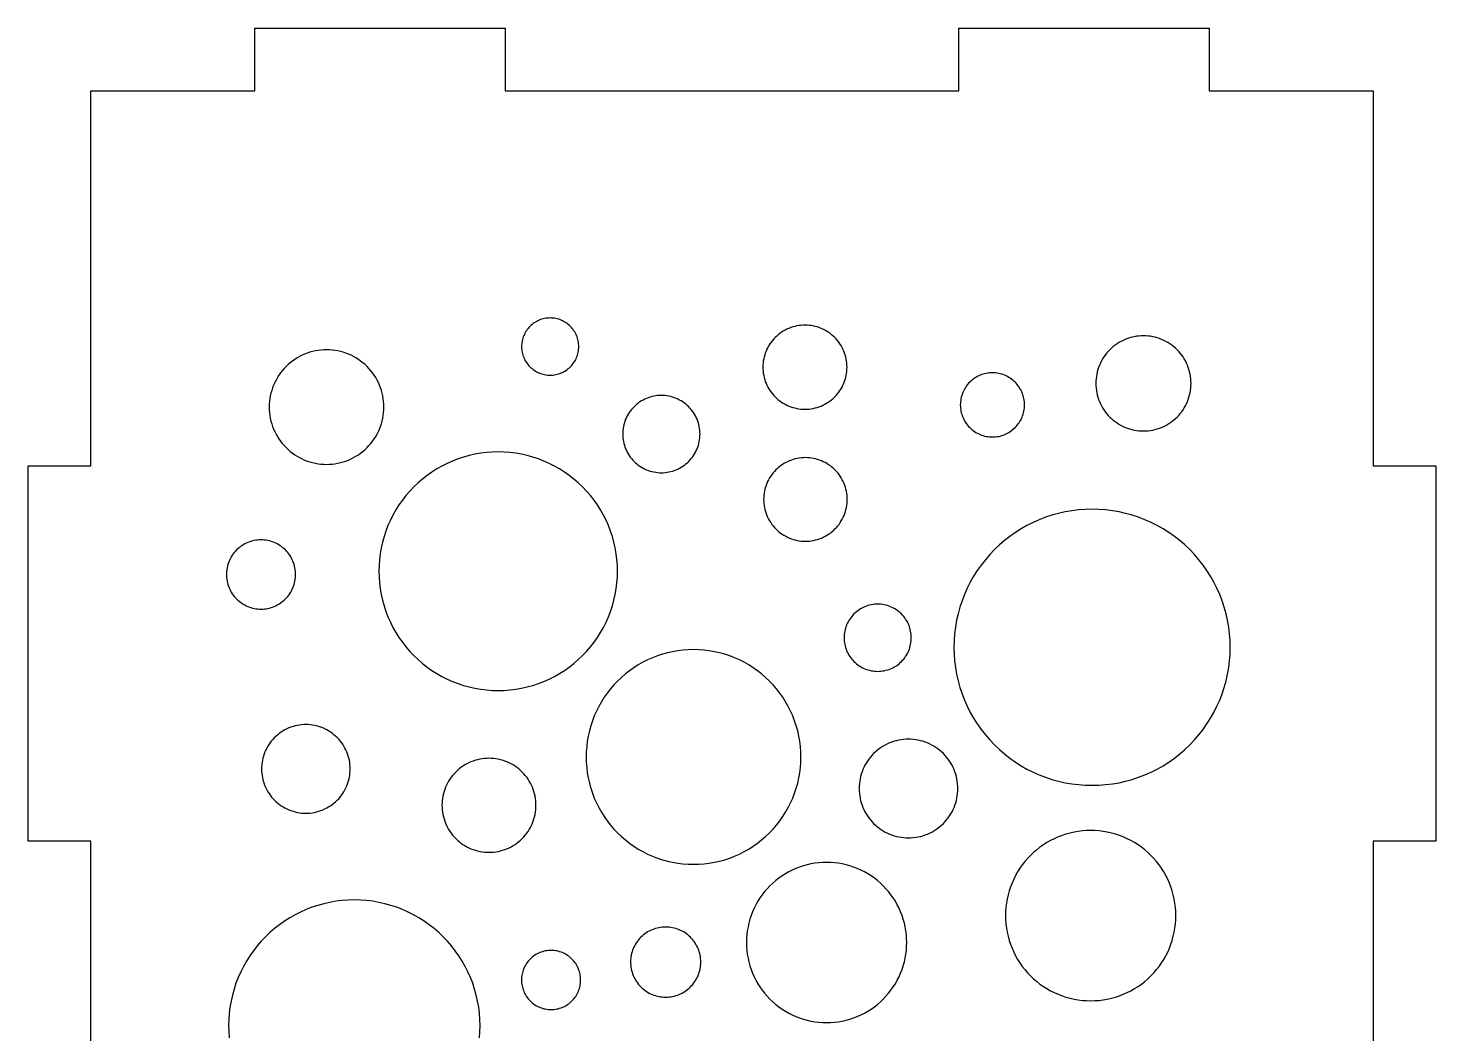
# Model space of a CAD drawing. Header units: millimetres. Extents: x 0 to 375, y -239 to 0.
# Drawn here: x 285 to 375, y -64.3 to 0 of the extents above; entities that cross this region are included whole.
import ezdxf

# ---------------------------------------------------------------- set-up
doc = ezdxf.new("R2010")
doc.units = ezdxf.units.MM
doc.layers.add('CUT', color=1, linetype='Continuous')

msp = doc.modelspace()

# ---------------------------------------------------------------- linework, layer by layer
at = {"layer": 'CUT'}
for points in [[(289, -76), (289, -52), (285, -52), (285, -28), (289, -28), (289, -4), (299.5, -4), (299.5, 0), (315.5, 0), (315.5, -4), (344.5, -4), (344.5, 0), (360.5, 0), (360.5, -4), (371, -4), (371, -28), (375, -28), (375, -52), (371, -52), (371, -76)], [(313.854, -64.58), (313.883, -64.186), (313.893, -63.792), (313.883, -63.397), (313.854, -63.004), (313.806, -62.612), (313.738, -62.223), (313.652, -61.838), (313.547, -61.458), (313.423, -61.083), (313.281, -60.715), (313.121, -60.355), (312.944, -60.002), (312.749, -59.659), (312.538, -59.325), (312.311, -59.003), (312.068, -58.692), (311.81, -58.393), (311.538, -58.107), (311.253, -57.835), (310.954, -57.577), (310.643, -57.335), (310.32, -57.107), (309.987, -56.896), (309.644, -56.702), (309.291, -56.525), (308.93, -56.365), (308.562, -56.223), (308.188, -56.099), (307.807, -55.994), (307.422, -55.907), (307.034, -55.84), (306.642, -55.791), (306.249, -55.762), (305.854, -55.753), (305.46, -55.762), (305.066, -55.791), (304.675, -55.84), (304.286, -55.907), (303.901, -55.994), (303.521, -56.099), (303.146, -56.223), (302.778, -56.365), (302.417, -56.525), (302.065, -56.702), (301.721, -56.896), (301.388, -57.107), (301.065, -57.335), (300.754, -57.577), (300.455, -57.835), (300.17, -58.107), (299.898, -58.393), (299.64, -58.692), (299.397, -59.003), (299.17, -59.325), (298.959, -59.659), (298.764, -60.002), (298.587, -60.355), (298.427, -60.715), (298.285, -61.083), (298.161, -61.458), (298.056, -61.838), (297.97, -62.223), (297.902, -62.612), (297.854, -63.004), (297.825, -63.397), (297.815, -63.792), (297.825, -64.186), (297.854, -64.58)]]:
    msp.add_lwpolyline(points, dxfattribs=at)
for points in [[(320.148, -20.808), (320.168, -20.72), (320.183, -20.632), (320.194, -20.543), (320.201, -20.453), (320.203, -20.363), (320.201, -20.274), (320.194, -20.184), (320.183, -20.095), (320.168, -20.007), (320.148, -19.919), (320.124, -19.833), (320.096, -19.748), (320.064, -19.664), (320.027, -19.582), (319.987, -19.502), (319.943, -19.424), (319.895, -19.348), (319.843, -19.275), (319.788, -19.204), (319.729, -19.136), (319.667, -19.071), (319.602, -19.009), (319.535, -18.95), (319.464, -18.895), (319.39, -18.844), (319.315, -18.796), (319.237, -18.751), (319.156, -18.711), (319.074, -18.675), (318.991, -18.642), (318.906, -18.614), (318.819, -18.59), (318.732, -18.571), (318.643, -18.555), (318.554, -18.544), (318.465, -18.538), (318.375, -18.535), (318.285, -18.538), (318.196, -18.544), (318.107, -18.555), (318.018, -18.571), (317.931, -18.59), (317.844, -18.614), (317.759, -18.642), (317.675, -18.675), (317.593, -18.711), (317.513, -18.751), (317.435, -18.796), (317.359, -18.844), (317.286, -18.895), (317.215, -18.95), (317.147, -19.009), (317.082, -19.071), (317.021, -19.136), (316.962, -19.204), (316.907, -19.275), (316.855, -19.348), (316.807, -19.424), (316.763, -19.502), (316.723, -19.582), (316.686, -19.664), (316.654, -19.748), (316.626, -19.833), (316.602, -19.919), (316.582, -20.007), (316.567, -20.095), (316.556, -20.184), (316.549, -20.274), (316.547, -20.363), (316.549, -20.453), (316.556, -20.543), (316.567, -20.632), (316.582, -20.72), (316.602, -20.808), (316.626, -20.894), (316.654, -20.979), (316.686, -21.063), (316.723, -21.145), (316.763, -21.225), (316.807, -21.303), (316.855, -21.379), (316.907, -21.452), (316.962, -21.523), (317.021, -21.591), (317.082, -21.656), (317.147, -21.718), (317.215, -21.776), (317.286, -21.832), (317.359, -21.883), (317.435, -21.931), (317.513, -21.976), (317.593, -22.016), (317.675, -22.052), (317.759, -22.084), (317.844, -22.113), (317.931, -22.137), (318.018, -22.156), (318.107, -22.172), (318.196, -22.183), (318.285, -22.189), (318.375, -22.191), (318.465, -22.189), (318.554, -22.183), (318.643, -22.172), (318.732, -22.156), (318.819, -22.137), (318.906, -22.113), (318.991, -22.084), (319.074, -22.052), (319.156, -22.016), (319.237, -21.976), (319.315, -21.931), (319.39, -21.883), (319.464, -21.832), (319.535, -21.776), (319.602, -21.718), (319.667, -21.656), (319.729, -21.591), (319.788, -21.523), (319.843, -21.452), (319.895, -21.379), (319.943, -21.303), (319.987, -21.225), (320.027, -21.145), (320.064, -21.063), (320.096, -20.979), (320.124, -20.894), (320.148, -20.808)], [(337.302, -22.208), (337.325, -22.077), (337.341, -21.946), (337.351, -21.815), (337.354, -21.683), (337.351, -21.551), (337.341, -21.419), (337.325, -21.288), (337.302, -21.158), (337.273, -21.029), (337.238, -20.902), (337.197, -20.777), (337.149, -20.653), (337.096, -20.533), (337.036, -20.415), (336.971, -20.3), (336.901, -20.188), (336.825, -20.08), (336.743, -19.976), (336.657, -19.876), (336.566, -19.781), (336.471, -19.69), (336.371, -19.603), (336.266, -19.522), (336.159, -19.446), (336.047, -19.376), (335.932, -19.31), (335.814, -19.251), (335.693, -19.198), (335.57, -19.15), (335.445, -19.109), (335.318, -19.073), (335.189, -19.045), (335.059, -19.022), (334.928, -19.006), (334.796, -18.996), (334.664, -18.993), (334.532, -18.996), (334.4, -19.006), (334.269, -19.022), (334.139, -19.045), (334.01, -19.073), (333.883, -19.109), (333.758, -19.15), (333.635, -19.198), (333.514, -19.251), (333.396, -19.31), (333.281, -19.376), (333.17, -19.446), (333.062, -19.522), (332.958, -19.603), (332.858, -19.69), (332.762, -19.781), (332.671, -19.876), (332.585, -19.976), (332.503, -20.08), (332.427, -20.188), (332.357, -20.3), (332.292, -20.415), (332.232, -20.533), (332.179, -20.653), (332.131, -20.777), (332.09, -20.902), (332.055, -21.029), (332.026, -21.158), (332.003, -21.288), (331.987, -21.419), (331.977, -21.551), (331.974, -21.683), (331.977, -21.815), (331.987, -21.946), (332.003, -22.077), (332.026, -22.208), (332.055, -22.336), (332.09, -22.464), (332.131, -22.589), (332.179, -22.712), (332.232, -22.833), (332.292, -22.951), (332.357, -23.066), (332.427, -23.177), (332.503, -23.285), (332.585, -23.389), (332.671, -23.489), (332.762, -23.585), (332.858, -23.676), (332.958, -23.762), (333.062, -23.843), (333.17, -23.919), (333.281, -23.99), (333.396, -24.055), (333.514, -24.114), (333.635, -24.168), (333.758, -24.216), (333.883, -24.257), (334.01, -24.292), (334.139, -24.321), (334.269, -24.344), (334.4, -24.36), (334.532, -24.37), (334.664, -24.373), (334.796, -24.37), (334.928, -24.36), (335.059, -24.344), (335.189, -24.321), (335.318, -24.292), (335.445, -24.257), (335.57, -24.216), (335.693, -24.168), (335.814, -24.114), (335.932, -24.055), (336.047, -23.99), (336.159, -23.919), (336.266, -23.843), (336.371, -23.762), (336.471, -23.676), (336.566, -23.585), (336.657, -23.489), (336.743, -23.389), (336.825, -23.285), (336.901, -23.177), (336.971, -23.066), (337.036, -22.951), (337.096, -22.833), (337.149, -22.712), (337.197, -22.589), (337.238, -22.464), (337.273, -22.336), (337.302, -22.208)], [(359.258, -23.458), (359.29, -23.312), (359.316, -23.165), (359.334, -23.017), (359.345, -22.868), (359.349, -22.719), (359.345, -22.569), (359.334, -22.42), (359.316, -22.272), (359.29, -22.125), (359.258, -21.979), (359.218, -21.835), (359.171, -21.693), (359.117, -21.554), (359.057, -21.417), (358.99, -21.284), (358.916, -21.154), (358.836, -21.028), (358.75, -20.906), (358.658, -20.788), (358.561, -20.675), (358.458, -20.566), (358.349, -20.463), (358.236, -20.366), (358.118, -20.274), (357.996, -20.188), (357.87, -20.108), (357.74, -20.034), (357.607, -19.967), (357.47, -19.907), (357.331, -19.853), (357.189, -19.806), (357.045, -19.766), (356.899, -19.734), (356.752, -19.708), (356.604, -19.69), (356.455, -19.679), (356.305, -19.675), (356.156, -19.679), (356.007, -19.69), (355.859, -19.708), (355.712, -19.734), (355.566, -19.766), (355.422, -19.806), (355.28, -19.853), (355.141, -19.907), (355.004, -19.967), (354.871, -20.034), (354.741, -20.108), (354.615, -20.188), (354.492, -20.274), (354.375, -20.366), (354.262, -20.463), (354.153, -20.566), (354.05, -20.675), (353.953, -20.788), (353.861, -20.906), (353.775, -21.028), (353.695, -21.154), (353.621, -21.284), (353.554, -21.417), (353.494, -21.554), (353.44, -21.693), (353.393, -21.835), (353.353, -21.979), (353.321, -22.125), (353.295, -22.272), (353.277, -22.42), (353.266, -22.569), (353.262, -22.719), (353.266, -22.868), (353.277, -23.017), (353.295, -23.165), (353.321, -23.312), (353.353, -23.458), (353.393, -23.602), (353.44, -23.744), (353.494, -23.883), (353.554, -24.02), (353.621, -24.153), (353.695, -24.283), (353.775, -24.409), (353.861, -24.531), (353.953, -24.649), (354.05, -24.762), (354.153, -24.871), (354.262, -24.974), (354.375, -25.071), (354.492, -25.163), (354.615, -25.249), (354.741, -25.329), (354.871, -25.403), (355.004, -25.47), (355.141, -25.53), (355.28, -25.584), (355.422, -25.631), (355.566, -25.671), (355.712, -25.703), (355.859, -25.729), (356.007, -25.747), (356.156, -25.758), (356.305, -25.762), (356.455, -25.758), (356.604, -25.747), (356.752, -25.729), (356.899, -25.703), (357.045, -25.671), (357.189, -25.631), (357.331, -25.584), (357.47, -25.53), (357.607, -25.47), (357.74, -25.403), (357.87, -25.329), (357.996, -25.249), (358.118, -25.163), (358.236, -25.071), (358.349, -24.974), (358.458, -24.871), (358.561, -24.762), (358.658, -24.649), (358.75, -24.531), (358.836, -24.409), (358.916, -24.283), (358.99, -24.153), (359.057, -24.02), (359.117, -23.883), (359.171, -23.744), (359.218, -23.602), (359.258, -23.458)], [(307.631, -25.125), (307.67, -24.949), (307.701, -24.772), (307.723, -24.593), (307.736, -24.414), (307.741, -24.234), (307.736, -24.055), (307.723, -23.875), (307.701, -23.697), (307.67, -23.52), (307.631, -23.344), (307.583, -23.171), (307.526, -23), (307.462, -22.832), (307.389, -22.668), (307.308, -22.507), (307.219, -22.351), (307.123, -22.199), (307.02, -22.052), (306.909, -21.91), (306.791, -21.774), (306.667, -21.644), (306.537, -21.52), (306.401, -21.402), (306.259, -21.292), (306.112, -21.188), (305.96, -21.092), (305.804, -21.003), (305.643, -20.922), (305.479, -20.849), (305.311, -20.785), (305.14, -20.728), (304.967, -20.68), (304.792, -20.641), (304.614, -20.61), (304.436, -20.588), (304.257, -20.575), (304.077, -20.571), (303.897, -20.575), (303.718, -20.588), (303.539, -20.61), (303.362, -20.641), (303.187, -20.68), (303.013, -20.728), (302.843, -20.785), (302.675, -20.849), (302.51, -20.922), (302.35, -21.003), (302.193, -21.092), (302.041, -21.188), (301.894, -21.292), (301.753, -21.402), (301.616, -21.52), (301.486, -21.644), (301.362, -21.774), (301.245, -21.91), (301.134, -22.052), (301.03, -22.199), (300.934, -22.351), (300.846, -22.507), (300.765, -22.668), (300.692, -22.832), (300.627, -23), (300.571, -23.171), (300.523, -23.344), (300.483, -23.52), (300.453, -23.697), (300.431, -23.875), (300.417, -24.055), (300.413, -24.234), (300.417, -24.414), (300.431, -24.593), (300.453, -24.772), (300.483, -24.949), (300.523, -25.125), (300.571, -25.298), (300.627, -25.469), (300.692, -25.636), (300.765, -25.801), (300.846, -25.961), (300.934, -26.118), (301.03, -26.27), (301.134, -26.417), (301.245, -26.559), (301.362, -26.695), (301.486, -26.825), (301.616, -26.949), (301.753, -27.066), (301.894, -27.177), (302.041, -27.281), (302.193, -27.377), (302.35, -27.465), (302.51, -27.546), (302.675, -27.619), (302.843, -27.684), (303.013, -27.74), (303.187, -27.788), (303.362, -27.828), (303.539, -27.858), (303.718, -27.88), (303.897, -27.894), (304.077, -27.898), (304.257, -27.894), (304.436, -27.88), (304.614, -27.858), (304.792, -27.828), (304.967, -27.788), (305.14, -27.74), (305.311, -27.684), (305.479, -27.619), (305.643, -27.546), (305.804, -27.465), (305.96, -27.377), (306.112, -27.281), (306.259, -27.177), (306.401, -27.066), (306.537, -26.949), (306.667, -26.825), (306.791, -26.695), (306.909, -26.559), (307.02, -26.417), (307.123, -26.27), (307.219, -26.118), (307.308, -25.961), (307.389, -25.801), (307.462, -25.636), (307.526, -25.469), (307.583, -25.298), (307.631, -25.125)], [(348.641, -24.591), (348.663, -24.493), (348.68, -24.394), (348.693, -24.294), (348.7, -24.193), (348.703, -24.093), (348.7, -23.992), (348.693, -23.891), (348.68, -23.791), (348.663, -23.692), (348.641, -23.594), (348.614, -23.497), (348.583, -23.401), (348.546, -23.307), (348.505, -23.215), (348.46, -23.125), (348.41, -23.037), (348.357, -22.952), (348.299, -22.87), (348.237, -22.79), (348.171, -22.714), (348.101, -22.641), (348.028, -22.572), (347.952, -22.506), (347.873, -22.444), (347.79, -22.386), (347.705, -22.332), (347.618, -22.282), (347.528, -22.237), (347.435, -22.196), (347.341, -22.16), (347.246, -22.128), (347.149, -22.101), (347.05, -22.079), (346.951, -22.062), (346.851, -22.05), (346.751, -22.042), (346.65, -22.04), (346.549, -22.042), (346.449, -22.05), (346.349, -22.062), (346.249, -22.079), (346.151, -22.101), (346.054, -22.128), (345.958, -22.16), (345.864, -22.196), (345.772, -22.237), (345.682, -22.282), (345.595, -22.332), (345.51, -22.386), (345.427, -22.444), (345.348, -22.506), (345.271, -22.572), (345.199, -22.641), (345.129, -22.714), (345.063, -22.79), (345.001, -22.87), (344.943, -22.952), (344.889, -23.037), (344.84, -23.125), (344.794, -23.215), (344.754, -23.307), (344.717, -23.401), (344.686, -23.497), (344.659, -23.594), (344.637, -23.692), (344.62, -23.791), (344.607, -23.891), (344.6, -23.992), (344.597, -24.093), (344.6, -24.193), (344.607, -24.294), (344.62, -24.394), (344.637, -24.493), (344.659, -24.591), (344.686, -24.688), (344.717, -24.784), (344.754, -24.878), (344.794, -24.97), (344.84, -25.06), (344.889, -25.148), (344.943, -25.233), (345.001, -25.315), (345.063, -25.395), (345.129, -25.471), (345.199, -25.544), (345.271, -25.613), (345.348, -25.679), (345.427, -25.741), (345.51, -25.799), (345.595, -25.853), (345.682, -25.903), (345.772, -25.948), (345.864, -25.989), (345.958, -26.025), (346.054, -26.057), (346.151, -26.084), (346.249, -26.106), (346.349, -26.123), (346.449, -26.135), (346.549, -26.143), (346.65, -26.145), (346.751, -26.143), (346.851, -26.135), (346.951, -26.123), (347.05, -26.106), (347.149, -26.084), (347.246, -26.057), (347.341, -26.025), (347.435, -25.989), (347.528, -25.948), (347.618, -25.903), (347.705, -25.853), (347.79, -25.799), (347.873, -25.741), (347.952, -25.679), (348.028, -25.613), (348.101, -25.544), (348.171, -25.471), (348.237, -25.395), (348.299, -25.315), (348.357, -25.233), (348.41, -25.148), (348.46, -25.06), (348.505, -24.97), (348.546, -24.878), (348.583, -24.784), (348.614, -24.688), (348.641, -24.591)], [(327.881, -26.562), (327.907, -26.443), (327.928, -26.324), (327.943, -26.203), (327.952, -26.082), (327.955, -25.961), (327.952, -25.84), (327.943, -25.719), (327.928, -25.598), (327.907, -25.479), (327.881, -25.36), (327.848, -25.243), (327.81, -25.128), (327.767, -25.015), (327.717, -24.904), (327.663, -24.796), (327.603, -24.69), (327.538, -24.588), (327.468, -24.488), (327.394, -24.393), (327.314, -24.301), (327.231, -24.213), (327.143, -24.129), (327.051, -24.05), (326.955, -23.975), (326.856, -23.906), (326.754, -23.841), (326.648, -23.781), (326.54, -23.726), (326.429, -23.677), (326.316, -23.633), (326.2, -23.595), (326.083, -23.563), (325.965, -23.536), (325.845, -23.516), (325.725, -23.501), (325.604, -23.492), (325.483, -23.489), (325.361, -23.492), (325.24, -23.501), (325.12, -23.516), (325, -23.536), (324.882, -23.563), (324.765, -23.595), (324.65, -23.633), (324.537, -23.677), (324.426, -23.726), (324.317, -23.781), (324.212, -23.841), (324.109, -23.906), (324.01, -23.975), (323.915, -24.05), (323.823, -24.129), (323.735, -24.213), (323.651, -24.301), (323.572, -24.393), (323.497, -24.488), (323.427, -24.588), (323.362, -24.69), (323.303, -24.796), (323.248, -24.904), (323.199, -25.015), (323.155, -25.128), (323.117, -25.243), (323.085, -25.36), (323.058, -25.479), (323.038, -25.598), (323.023, -25.719), (323.014, -25.84), (323.011, -25.961), (323.014, -26.082), (323.023, -26.203), (323.038, -26.324), (323.058, -26.443), (323.085, -26.562), (323.117, -26.679), (323.155, -26.794), (323.199, -26.907), (323.248, -27.018), (323.303, -27.126), (323.362, -27.232), (323.427, -27.334), (323.497, -27.434), (323.572, -27.529), (323.651, -27.621), (323.735, -27.709), (323.823, -27.793), (323.915, -27.872), (324.01, -27.946), (324.109, -28.016), (324.212, -28.081), (324.317, -28.141), (324.426, -28.196), (324.537, -28.245), (324.65, -28.288), (324.765, -28.327), (324.882, -28.359), (325, -28.385), (325.12, -28.406), (325.24, -28.421), (325.361, -28.43), (325.483, -28.433), (325.604, -28.43), (325.725, -28.421), (325.845, -28.406), (325.965, -28.385), (326.083, -28.359), (326.2, -28.327), (326.316, -28.288), (326.429, -28.245), (326.54, -28.196), (326.648, -28.141), (326.754, -28.081), (326.856, -28.016), (326.955, -27.946), (327.051, -27.872), (327.143, -27.793), (327.231, -27.709), (327.314, -27.621), (327.394, -27.529), (327.468, -27.434), (327.538, -27.334), (327.603, -27.232), (327.663, -27.126), (327.717, -27.018), (327.767, -26.907), (327.81, -26.794), (327.848, -26.679), (327.881, -26.562)], [(322.533, -36.221), (322.597, -35.852), (322.643, -35.481), (322.67, -35.107), (322.679, -34.733), (322.67, -34.359), (322.643, -33.985), (322.597, -33.614), (322.533, -33.245), (322.451, -32.879), (322.351, -32.519), (322.234, -32.163), (322.099, -31.814), (321.947, -31.471), (321.779, -31.137), (321.594, -30.811), (321.394, -30.495), (321.178, -30.189), (320.948, -29.894), (320.703, -29.61), (320.445, -29.339), (320.174, -29.081), (319.891, -28.836), (319.595, -28.606), (319.289, -28.39), (318.973, -28.19), (318.647, -28.006), (318.313, -27.837), (317.971, -27.685), (317.621, -27.551), (317.266, -27.433), (316.905, -27.333), (316.54, -27.251), (316.171, -27.187), (315.799, -27.142), (315.426, -27.114), (315.051, -27.105), (314.677, -27.114), (314.304, -27.142), (313.932, -27.187), (313.563, -27.251), (313.198, -27.333), (312.837, -27.433), (312.482, -27.551), (312.132, -27.685), (311.79, -27.837), (311.456, -28.006), (311.13, -28.19), (310.813, -28.39), (310.507, -28.606), (310.212, -28.836), (309.929, -29.081), (309.658, -29.339), (309.399, -29.61), (309.155, -29.894), (308.924, -30.189), (308.709, -30.495), (308.509, -30.811), (308.324, -31.137), (308.156, -31.471), (308.004, -31.814), (307.869, -32.163), (307.752, -32.519), (307.652, -32.879), (307.57, -33.245), (307.506, -33.614), (307.46, -33.985), (307.432, -34.359), (307.423, -34.733), (307.432, -35.107), (307.46, -35.481), (307.506, -35.852), (307.57, -36.221), (307.652, -36.586), (307.752, -36.947), (307.869, -37.303), (308.004, -37.652), (308.156, -37.994), (308.324, -38.329), (308.509, -38.655), (308.709, -38.971), (308.924, -39.277), (309.155, -39.572), (309.399, -39.856), (309.658, -40.127), (309.929, -40.385), (310.212, -40.629), (310.507, -40.86), (310.813, -41.075), (311.13, -41.276), (311.456, -41.46), (311.79, -41.629), (312.132, -41.78), (312.482, -41.915), (312.837, -42.033), (313.198, -42.132), (313.563, -42.214), (313.932, -42.278), (314.304, -42.324), (314.677, -42.352), (315.051, -42.361), (315.426, -42.352), (315.799, -42.324), (316.171, -42.278), (316.54, -42.214), (316.905, -42.132), (317.266, -42.033), (317.621, -41.915), (317.971, -41.78), (318.313, -41.629), (318.647, -41.46), (318.973, -41.276), (319.289, -41.075), (319.595, -40.86), (319.891, -40.629), (320.174, -40.385), (320.445, -40.127), (320.703, -39.856), (320.948, -39.572), (321.178, -39.277), (321.394, -38.971), (321.594, -38.655), (321.779, -38.329), (321.947, -37.994), (322.099, -37.652), (322.234, -37.303), (322.351, -36.947), (322.451, -36.586), (322.533, -36.221)], [(337.287, -30.79), (337.316, -30.662), (337.338, -30.533), (337.354, -30.403), (337.364, -30.272), (337.367, -30.141), (337.364, -30.009), (337.354, -29.879), (337.338, -29.748), (337.316, -29.619), (337.287, -29.491), (337.252, -29.365), (337.211, -29.24), (337.164, -29.118), (337.111, -28.998), (337.052, -28.881), (336.987, -28.767), (336.917, -28.656), (336.841, -28.549), (336.761, -28.445), (336.675, -28.346), (336.585, -28.251), (336.49, -28.16), (336.39, -28.075), (336.287, -27.994), (336.18, -27.918), (336.069, -27.848), (335.955, -27.784), (335.837, -27.725), (335.718, -27.672), (335.595, -27.624), (335.471, -27.583), (335.344, -27.548), (335.216, -27.519), (335.087, -27.497), (334.957, -27.481), (334.826, -27.471), (334.695, -27.468), (334.564, -27.471), (334.433, -27.481), (334.303, -27.497), (334.173, -27.519), (334.045, -27.548), (333.919, -27.583), (333.794, -27.624), (333.672, -27.672), (333.552, -27.725), (333.435, -27.784), (333.321, -27.848), (333.21, -27.918), (333.103, -27.994), (332.999, -28.075), (332.9, -28.16), (332.805, -28.251), (332.715, -28.346), (332.629, -28.445), (332.548, -28.549), (332.473, -28.656), (332.403, -28.767), (332.338, -28.881), (332.279, -28.998), (332.226, -29.118), (332.179, -29.24), (332.137, -29.365), (332.102, -29.491), (332.074, -29.619), (332.051, -29.748), (332.035, -29.879), (332.026, -30.009), (332.022, -30.141), (332.026, -30.272), (332.035, -30.403), (332.051, -30.533), (332.074, -30.662), (332.102, -30.79), (332.137, -30.916), (332.179, -31.041), (332.226, -31.163), (332.279, -31.283), (332.338, -31.4), (332.403, -31.515), (332.473, -31.625), (332.548, -31.733), (332.629, -31.836), (332.715, -31.935), (332.805, -32.03), (332.9, -32.121), (332.999, -32.206), (333.103, -32.287), (333.21, -32.363), (333.321, -32.433), (333.435, -32.497), (333.552, -32.556), (333.672, -32.61), (333.794, -32.657), (333.919, -32.698), (334.045, -32.733), (334.173, -32.762), (334.303, -32.784), (334.433, -32.8), (334.564, -32.81), (334.695, -32.813), (334.826, -32.81), (334.957, -32.8), (335.087, -32.784), (335.216, -32.762), (335.344, -32.733), (335.471, -32.698), (335.595, -32.657), (335.718, -32.61), (335.837, -32.556), (335.955, -32.497), (336.069, -32.433), (336.18, -32.363), (336.287, -32.287), (336.39, -32.206), (336.49, -32.121), (336.585, -32.03), (336.675, -31.935), (336.761, -31.836), (336.841, -31.733), (336.917, -31.625), (336.987, -31.515), (337.052, -31.4), (337.111, -31.283), (337.164, -31.163), (337.211, -31.041), (337.252, -30.916), (337.287, -30.79)], [(361.682, -41.316), (361.756, -40.889), (361.809, -40.459), (361.841, -40.027), (361.852, -39.593), (361.841, -39.16), (361.809, -38.728), (361.756, -38.298), (361.682, -37.871), (361.587, -37.448), (361.472, -37.03), (361.336, -36.619), (361.18, -36.215), (361.004, -35.818), (360.809, -35.431), (360.596, -35.054), (360.364, -34.688), (360.114, -34.334), (359.848, -33.992), (359.564, -33.664), (359.266, -33.35), (358.952, -33.051), (358.624, -32.768), (358.282, -32.502), (357.928, -32.252), (357.562, -32.02), (357.184, -31.807), (356.797, -31.612), (356.401, -31.436), (355.997, -31.28), (355.585, -31.144), (355.168, -31.029), (354.745, -30.934), (354.318, -30.86), (353.888, -30.807), (353.456, -30.775), (353.022, -30.764), (352.589, -30.775), (352.157, -30.807), (351.727, -30.86), (351.3, -30.934), (350.877, -31.029), (350.459, -31.144), (350.048, -31.28), (349.643, -31.436), (349.247, -31.612), (348.86, -31.807), (348.483, -32.02), (348.117, -32.252), (347.763, -32.502), (347.421, -32.768), (347.093, -33.051), (346.779, -33.35), (346.48, -33.664), (346.197, -33.992), (345.93, -34.334), (345.681, -34.688), (345.449, -35.054), (345.235, -35.431), (345.041, -35.818), (344.865, -36.215), (344.709, -36.619), (344.573, -37.03), (344.457, -37.448), (344.363, -37.871), (344.288, -38.298), (344.235, -38.728), (344.204, -39.16), (344.193, -39.593), (344.204, -40.027), (344.235, -40.459), (344.288, -40.889), (344.363, -41.316), (344.457, -41.739), (344.573, -42.157), (344.709, -42.568), (344.865, -42.972), (345.041, -43.369), (345.235, -43.756), (345.449, -44.133), (345.681, -44.499), (345.93, -44.853), (346.197, -45.195), (346.48, -45.523), (346.779, -45.837), (347.093, -46.136), (347.421, -46.419), (347.763, -46.685), (348.117, -46.935), (348.483, -47.167), (348.86, -47.38), (349.247, -47.575), (349.643, -47.751), (350.048, -47.907), (350.459, -48.043), (350.877, -48.158), (351.3, -48.253), (351.727, -48.327), (352.157, -48.38), (352.589, -48.412), (353.022, -48.423), (353.456, -48.412), (353.888, -48.38), (354.318, -48.327), (354.745, -48.253), (355.168, -48.158), (355.585, -48.043), (355.997, -47.907), (356.401, -47.751), (356.797, -47.575), (357.184, -47.38), (357.562, -47.167), (357.928, -46.935), (358.282, -46.685), (358.624, -46.419), (358.952, -46.136), (359.266, -45.837), (359.564, -45.523), (359.848, -45.195), (360.114, -44.853), (360.364, -44.499), (360.596, -44.133), (360.809, -43.756), (361.004, -43.369), (361.18, -42.972), (361.336, -42.568), (361.472, -42.157), (361.587, -41.739), (361.682, -41.316)], [(302.057, -35.37), (302.076, -35.263), (302.089, -35.155), (302.097, -35.047), (302.1, -34.938), (302.097, -34.83), (302.089, -34.721), (302.076, -34.613), (302.057, -34.506), (302.034, -34.4), (302.005, -34.296), (301.971, -34.193), (301.932, -34.091), (301.888, -33.992), (301.839, -33.895), (301.785, -33.8), (301.727, -33.709), (301.664, -33.62), (301.598, -33.534), (301.527, -33.452), (301.452, -33.373), (301.373, -33.298), (301.291, -33.227), (301.205, -33.16), (301.116, -33.098), (301.025, -33.04), (300.93, -32.986), (300.833, -32.937), (300.734, -32.893), (300.632, -32.854), (300.529, -32.82), (300.425, -32.791), (300.319, -32.767), (300.212, -32.749), (300.104, -32.736), (299.995, -32.728), (299.887, -32.725), (299.778, -32.728), (299.67, -32.736), (299.562, -32.749), (299.455, -32.767), (299.349, -32.791), (299.244, -32.82), (299.141, -32.854), (299.04, -32.893), (298.941, -32.937), (298.843, -32.986), (298.749, -33.04), (298.657, -33.098), (298.568, -33.16), (298.483, -33.227), (298.4, -33.298), (298.322, -33.373), (298.247, -33.452), (298.176, -33.534), (298.109, -33.62), (298.047, -33.709), (297.988, -33.8), (297.935, -33.895), (297.886, -33.992), (297.842, -34.091), (297.803, -34.193), (297.769, -34.296), (297.74, -34.4), (297.716, -34.506), (297.698, -34.613), (297.684, -34.721), (297.676, -34.83), (297.674, -34.938), (297.676, -35.047), (297.684, -35.155), (297.698, -35.263), (297.716, -35.37), (297.74, -35.476), (297.769, -35.581), (297.803, -35.684), (297.842, -35.785), (297.886, -35.884), (297.935, -35.981), (297.988, -36.076), (298.047, -36.168), (298.109, -36.257), (298.176, -36.342), (298.247, -36.424), (298.322, -36.503), (298.4, -36.578), (298.483, -36.649), (298.568, -36.716), (298.657, -36.778), (298.749, -36.836), (298.843, -36.89), (298.941, -36.939), (299.04, -36.983), (299.141, -37.022), (299.244, -37.056), (299.349, -37.085), (299.455, -37.109), (299.562, -37.127), (299.67, -37.141), (299.778, -37.149), (299.887, -37.151), (299.995, -37.149), (300.104, -37.141), (300.212, -37.127), (300.319, -37.109), (300.425, -37.085), (300.529, -37.056), (300.632, -37.022), (300.734, -36.983), (300.833, -36.939), (300.93, -36.89), (301.025, -36.836), (301.116, -36.778), (301.205, -36.716), (301.291, -36.649), (301.373, -36.578), (301.452, -36.503), (301.527, -36.424), (301.598, -36.342), (301.664, -36.257), (301.727, -36.168), (301.785, -36.076), (301.839, -35.981), (301.888, -35.884), (301.932, -35.785), (301.971, -35.684), (302.005, -35.581), (302.034, -35.476), (302.057, -35.37)], [(341.422, -39.403), (341.44, -39.3), (341.453, -39.195), (341.461, -39.09), (341.463, -38.984), (341.461, -38.879), (341.453, -38.774), (341.44, -38.669), (341.422, -38.565), (341.399, -38.462), (341.371, -38.361), (341.338, -38.26), (341.3, -38.162), (341.257, -38.066), (341.21, -37.971), (341.158, -37.88), (341.101, -37.791), (341.04, -37.704), (340.976, -37.621), (340.907, -37.541), (340.834, -37.465), (340.758, -37.392), (340.678, -37.323), (340.595, -37.259), (340.508, -37.198), (340.419, -37.141), (340.328, -37.089), (340.233, -37.042), (340.137, -36.999), (340.039, -36.961), (339.938, -36.928), (339.837, -36.9), (339.734, -36.877), (339.63, -36.859), (339.525, -36.846), (339.42, -36.838), (339.315, -36.836), (339.209, -36.838), (339.104, -36.846), (338.999, -36.859), (338.896, -36.877), (338.793, -36.9), (338.691, -36.928), (338.591, -36.961), (338.493, -36.999), (338.396, -37.042), (338.302, -37.089), (338.21, -37.141), (338.121, -37.198), (338.035, -37.259), (337.952, -37.323), (337.872, -37.392), (337.795, -37.465), (337.723, -37.541), (337.654, -37.621), (337.589, -37.704), (337.528, -37.791), (337.472, -37.88), (337.42, -37.971), (337.372, -38.066), (337.33, -38.162), (337.292, -38.26), (337.259, -38.361), (337.231, -38.462), (337.207, -38.565), (337.189, -38.669), (337.177, -38.774), (337.169, -38.879), (337.166, -38.984), (337.169, -39.09), (337.177, -39.195), (337.189, -39.3), (337.207, -39.403), (337.231, -39.506), (337.259, -39.608), (337.292, -39.708), (337.33, -39.806), (337.372, -39.903), (337.42, -39.997), (337.472, -40.089), (337.528, -40.178), (337.589, -40.264), (337.654, -40.347), (337.723, -40.427), (337.795, -40.504), (337.872, -40.576), (337.952, -40.645), (338.035, -40.71), (338.121, -40.771), (338.21, -40.827), (338.302, -40.879), (338.396, -40.927), (338.493, -40.969), (338.591, -41.007), (338.691, -41.04), (338.793, -41.068), (338.896, -41.092), (338.999, -41.11), (339.104, -41.122), (339.209, -41.13), (339.315, -41.133), (339.42, -41.13), (339.525, -41.122), (339.63, -41.11), (339.734, -41.092), (339.837, -41.068), (339.938, -41.04), (340.039, -41.007), (340.137, -40.969), (340.233, -40.927), (340.328, -40.879), (340.419, -40.827), (340.508, -40.771), (340.595, -40.71), (340.678, -40.645), (340.758, -40.576), (340.834, -40.504), (340.907, -40.427), (340.976, -40.347), (341.04, -40.264), (341.101, -40.178), (341.158, -40.089), (341.21, -39.997), (341.257, -39.903), (341.3, -39.806), (341.338, -39.708), (341.371, -39.608), (341.399, -39.506), (341.422, -39.403)], [(334.199, -48.277), (334.273, -47.948), (334.33, -47.616), (334.372, -47.282), (334.397, -46.946), (334.405, -46.609), (334.397, -46.272), (334.372, -45.936), (334.33, -45.602), (334.273, -45.27), (334.199, -44.941), (334.109, -44.617), (334.004, -44.297), (333.882, -43.982), (333.746, -43.674), (333.594, -43.373), (333.428, -43.08), (333.248, -42.795), (333.054, -42.52), (332.847, -42.254), (332.627, -41.999), (332.394, -41.755), (332.15, -41.523), (331.895, -41.303), (331.629, -41.095), (331.354, -40.901), (331.069, -40.721), (330.776, -40.555), (330.475, -40.404), (330.167, -40.267), (329.853, -40.146), (329.533, -40.04), (329.208, -39.95), (328.879, -39.876), (328.547, -39.819), (328.213, -39.778), (327.877, -39.753), (327.54, -39.745), (327.203, -39.753), (326.867, -39.778), (326.533, -39.819), (326.201, -39.876), (325.872, -39.95), (325.547, -40.04), (325.227, -40.146), (324.913, -40.267), (324.605, -40.404), (324.304, -40.555), (324.011, -40.721), (323.726, -40.901), (323.451, -41.095), (323.185, -41.303), (322.93, -41.523), (322.686, -41.755), (322.454, -41.999), (322.234, -42.254), (322.026, -42.52), (321.832, -42.795), (321.652, -43.08), (321.486, -43.373), (321.335, -43.674), (321.198, -43.982), (321.077, -44.297), (320.971, -44.617), (320.881, -44.941), (320.807, -45.27), (320.75, -45.602), (320.709, -45.936), (320.684, -46.272), (320.675, -46.609), (320.684, -46.946), (320.709, -47.282), (320.75, -47.616), (320.807, -47.948), (320.881, -48.277), (320.971, -48.602), (321.077, -48.922), (321.198, -49.236), (321.335, -49.544), (321.486, -49.845), (321.652, -50.138), (321.832, -50.423), (322.026, -50.699), (322.234, -50.964), (322.454, -51.219), (322.686, -51.463), (322.93, -51.696), (323.185, -51.916), (323.451, -52.123), (323.726, -52.317), (324.011, -52.497), (324.304, -52.663), (324.605, -52.815), (324.913, -52.951), (325.227, -53.073), (325.547, -53.178), (325.872, -53.268), (326.201, -53.342), (326.533, -53.4), (326.867, -53.441), (327.203, -53.466), (327.54, -53.474), (327.877, -53.466), (328.213, -53.441), (328.547, -53.4), (328.879, -53.342), (329.208, -53.268), (329.533, -53.178), (329.853, -53.073), (330.167, -52.951), (330.475, -52.815), (330.776, -52.663), (331.069, -52.497), (331.354, -52.317), (331.629, -52.123), (331.895, -51.916), (332.15, -51.696), (332.394, -51.463), (332.627, -51.219), (332.847, -50.964), (333.054, -50.699), (333.248, -50.423), (333.428, -50.138), (333.594, -49.845), (333.746, -49.544), (333.882, -49.236), (334.004, -48.922), (334.109, -48.602), (334.199, -48.277)], [(305.535, -47.926), (305.559, -47.789), (305.576, -47.651), (305.586, -47.512), (305.589, -47.373), (305.586, -47.234), (305.576, -47.095), (305.559, -46.957), (305.535, -46.82), (305.505, -46.684), (305.467, -46.55), (305.424, -46.418), (305.374, -46.289), (305.317, -46.161), (305.255, -46.037), (305.186, -45.916), (305.112, -45.799), (305.032, -45.685), (304.946, -45.575), (304.855, -45.47), (304.759, -45.369), (304.659, -45.273), (304.553, -45.183), (304.444, -45.097), (304.33, -45.017), (304.213, -44.942), (304.092, -44.874), (303.967, -44.811), (303.84, -44.755), (303.71, -44.705), (303.578, -44.661), (303.444, -44.624), (303.309, -44.594), (303.172, -44.57), (303.034, -44.553), (302.895, -44.543), (302.756, -44.539), (302.617, -44.543), (302.478, -44.553), (302.34, -44.57), (302.203, -44.594), (302.067, -44.624), (301.933, -44.661), (301.801, -44.705), (301.671, -44.755), (301.544, -44.811), (301.42, -44.874), (301.299, -44.942), (301.182, -45.017), (301.068, -45.097), (300.958, -45.183), (300.853, -45.273), (300.752, -45.369), (300.656, -45.47), (300.565, -45.575), (300.48, -45.685), (300.4, -45.799), (300.325, -45.916), (300.257, -46.037), (300.194, -46.161), (300.138, -46.289), (300.088, -46.418), (300.044, -46.55), (300.007, -46.684), (299.977, -46.82), (299.953, -46.957), (299.936, -47.095), (299.926, -47.234), (299.922, -47.373), (299.926, -47.512), (299.936, -47.651), (299.953, -47.789), (299.977, -47.926), (300.007, -48.061), (300.044, -48.196), (300.088, -48.328), (300.138, -48.457), (300.194, -48.584), (300.257, -48.709), (300.325, -48.83), (300.4, -48.947), (300.48, -49.061), (300.565, -49.171), (300.656, -49.276), (300.752, -49.377), (300.853, -49.473), (300.958, -49.563), (301.068, -49.649), (301.182, -49.729), (301.299, -49.803), (301.42, -49.872), (301.544, -49.934), (301.671, -49.991), (301.801, -50.041), (301.933, -50.085), (302.067, -50.122), (302.203, -50.152), (302.34, -50.176), (302.478, -50.193), (302.617, -50.203), (302.756, -50.207), (302.895, -50.203), (303.034, -50.193), (303.172, -50.176), (303.309, -50.152), (303.444, -50.122), (303.578, -50.085), (303.71, -50.041), (303.84, -49.991), (303.967, -49.934), (304.092, -49.872), (304.213, -49.803), (304.33, -49.729), (304.444, -49.649), (304.553, -49.563), (304.659, -49.473), (304.759, -49.377), (304.855, -49.276), (304.946, -49.171), (305.032, -49.061), (305.112, -48.947), (305.186, -48.83), (305.255, -48.709), (305.317, -48.584), (305.374, -48.457), (305.424, -48.328), (305.467, -48.196), (305.505, -48.061), (305.535, -47.926)], [(344.344, -49.394), (344.377, -49.243), (344.404, -49.091), (344.423, -48.937), (344.434, -48.783), (344.438, -48.628), (344.434, -48.473), (344.423, -48.319), (344.404, -48.165), (344.377, -48.012), (344.344, -47.861), (344.302, -47.712), (344.254, -47.565), (344.198, -47.421), (344.135, -47.279), (344.066, -47.141), (343.989, -47.006), (343.906, -46.875), (343.817, -46.749), (343.722, -46.627), (343.621, -46.509), (343.514, -46.397), (343.402, -46.29), (343.285, -46.189), (343.163, -46.094), (343.036, -46.005), (342.905, -45.922), (342.77, -45.846), (342.632, -45.776), (342.491, -45.713), (342.346, -45.658), (342.199, -45.609), (342.05, -45.568), (341.899, -45.534), (341.746, -45.507), (341.593, -45.488), (341.438, -45.477), (341.283, -45.473), (341.129, -45.477), (340.974, -45.488), (340.821, -45.507), (340.668, -45.534), (340.517, -45.568), (340.368, -45.609), (340.221, -45.658), (340.076, -45.713), (339.935, -45.776), (339.796, -45.846), (339.662, -45.922), (339.531, -46.005), (339.404, -46.094), (339.282, -46.189), (339.165, -46.29), (339.053, -46.397), (338.946, -46.509), (338.845, -46.627), (338.75, -46.749), (338.66, -46.875), (338.578, -47.006), (338.501, -47.141), (338.432, -47.279), (338.369, -47.421), (338.313, -47.565), (338.265, -47.712), (338.223, -47.861), (338.189, -48.012), (338.163, -48.165), (338.144, -48.319), (338.133, -48.473), (338.129, -48.628), (338.133, -48.783), (338.144, -48.937), (338.163, -49.091), (338.189, -49.243), (338.223, -49.394), (338.265, -49.544), (338.313, -49.691), (338.369, -49.835), (338.432, -49.977), (338.501, -50.115), (338.578, -50.25), (338.66, -50.381), (338.75, -50.507), (338.845, -50.629), (338.946, -50.746), (339.053, -50.859), (339.165, -50.965), (339.282, -51.066), (339.404, -51.162), (339.531, -51.251), (339.662, -51.334), (339.796, -51.41), (339.935, -51.48), (340.076, -51.542), (340.221, -51.598), (340.368, -51.647), (340.517, -51.688), (340.668, -51.722), (340.821, -51.748), (340.974, -51.767), (341.129, -51.779), (341.283, -51.783), (341.438, -51.779), (341.593, -51.767), (341.746, -51.748), (341.899, -51.722), (342.05, -51.688), (342.199, -51.647), (342.346, -51.598), (342.491, -51.542), (342.632, -51.48), (342.77, -51.41), (342.905, -51.334), (343.036, -51.251), (343.163, -51.162), (343.285, -51.066), (343.402, -50.965), (343.514, -50.859), (343.621, -50.746), (343.722, -50.629), (343.817, -50.507), (343.906, -50.381), (343.989, -50.25), (344.066, -50.115), (344.135, -49.977), (344.198, -49.835), (344.254, -49.691), (344.302, -49.544), (344.344, -49.394)], [(317.378, -50.428), (317.41, -50.284), (317.435, -50.139), (317.453, -49.993), (317.464, -49.846), (317.468, -49.698), (317.464, -49.551), (317.453, -49.404), (317.435, -49.257), (317.41, -49.112), (317.378, -48.968), (317.338, -48.826), (317.292, -48.686), (317.239, -48.548), (317.179, -48.413), (317.113, -48.282), (317.04, -48.153), (316.961, -48.029), (316.876, -47.908), (316.786, -47.792), (316.689, -47.68), (316.588, -47.573), (316.481, -47.472), (316.369, -47.375), (316.253, -47.284), (316.132, -47.2), (316.008, -47.121), (315.879, -47.048), (315.748, -46.982), (315.613, -46.922), (315.475, -46.869), (315.335, -46.822), (315.193, -46.783), (315.049, -46.751), (314.904, -46.726), (314.757, -46.708), (314.61, -46.697), (314.463, -46.693), (314.315, -46.697), (314.168, -46.708), (314.022, -46.726), (313.877, -46.751), (313.733, -46.783), (313.591, -46.822), (313.451, -46.869), (313.313, -46.922), (313.178, -46.982), (313.046, -47.048), (312.918, -47.121), (312.793, -47.2), (312.673, -47.284), (312.557, -47.375), (312.445, -47.472), (312.338, -47.573), (312.236, -47.68), (312.14, -47.792), (312.049, -47.908), (311.964, -48.029), (311.885, -48.153), (311.813, -48.282), (311.746, -48.413), (311.687, -48.548), (311.634, -48.686), (311.587, -48.826), (311.548, -48.968), (311.516, -49.112), (311.49, -49.257), (311.472, -49.404), (311.462, -49.551), (311.458, -49.698), (311.462, -49.846), (311.472, -49.993), (311.49, -50.139), (311.516, -50.284), (311.548, -50.428), (311.587, -50.57), (311.634, -50.71), (311.687, -50.848), (311.746, -50.983), (311.813, -51.115), (311.885, -51.243), (311.964, -51.368), (312.049, -51.488), (312.14, -51.604), (312.236, -51.716), (312.338, -51.823), (312.445, -51.925), (312.557, -52.021), (312.673, -52.112), (312.793, -52.197), (312.918, -52.276), (313.046, -52.348), (313.178, -52.415), (313.313, -52.474), (313.451, -52.527), (313.591, -52.574), (313.733, -52.613), (313.877, -52.645), (314.022, -52.671), (314.168, -52.689), (314.315, -52.699), (314.463, -52.703), (314.61, -52.699), (314.757, -52.689), (314.904, -52.671), (315.049, -52.645), (315.193, -52.613), (315.335, -52.574), (315.475, -52.527), (315.613, -52.474), (315.748, -52.415), (315.879, -52.348), (316.008, -52.276), (316.132, -52.197), (316.253, -52.112), (316.369, -52.021), (316.481, -51.925), (316.588, -51.823), (316.689, -51.716), (316.786, -51.604), (316.876, -51.488), (316.961, -51.368), (317.04, -51.243), (317.113, -51.115), (317.179, -50.983), (317.239, -50.848), (317.292, -50.71), (317.338, -50.57), (317.378, -50.428)], [(358.215, -58.079), (358.273, -57.818), (358.319, -57.555), (358.352, -57.289), (358.372, -57.023), (358.378, -56.756), (358.372, -56.489), (358.352, -56.222), (358.319, -55.957), (358.273, -55.694), (358.215, -55.433), (358.144, -55.175), (358.06, -54.922), (357.964, -54.672), (357.855, -54.428), (357.735, -54.189), (357.603, -53.957), (357.46, -53.731), (357.307, -53.512), (357.142, -53.302), (356.968, -53.099), (356.783, -52.906), (356.59, -52.722), (356.387, -52.547), (356.177, -52.383), (355.958, -52.229), (355.732, -52.086), (355.5, -51.954), (355.261, -51.834), (355.017, -51.726), (354.768, -51.629), (354.514, -51.546), (354.256, -51.474), (353.996, -51.416), (353.732, -51.37), (353.467, -51.337), (353.2, -51.318), (352.933, -51.311), (352.666, -51.318), (352.4, -51.337), (352.134, -51.37), (351.871, -51.416), (351.61, -51.474), (351.353, -51.546), (351.099, -51.629), (350.85, -51.726), (350.605, -51.834), (350.367, -51.954), (350.134, -52.086), (349.908, -52.229), (349.69, -52.383), (349.479, -52.547), (349.277, -52.722), (349.083, -52.906), (348.899, -53.099), (348.724, -53.302), (348.56, -53.512), (348.406, -53.731), (348.263, -53.957), (348.131, -54.189), (348.011, -54.428), (347.903, -54.672), (347.807, -54.922), (347.723, -55.175), (347.652, -55.433), (347.593, -55.694), (347.547, -55.957), (347.515, -56.222), (347.495, -56.489), (347.489, -56.756), (347.495, -57.023), (347.515, -57.289), (347.547, -57.555), (347.593, -57.818), (347.652, -58.079), (347.723, -58.336), (347.807, -58.59), (347.903, -58.839), (348.011, -59.084), (348.131, -59.322), (348.263, -59.555), (348.406, -59.781), (348.56, -59.999), (348.724, -60.21), (348.899, -60.412), (349.083, -60.606), (349.277, -60.79), (349.479, -60.965), (349.69, -61.129), (349.908, -61.283), (350.134, -61.426), (350.367, -61.558), (350.605, -61.678), (350.85, -61.786), (351.099, -61.882), (351.353, -61.966), (351.61, -62.037), (351.871, -62.096), (352.134, -62.142), (352.4, -62.174), (352.666, -62.194), (352.933, -62.201), (353.2, -62.194), (353.467, -62.174), (353.732, -62.142), (353.996, -62.096), (354.256, -62.037), (354.514, -61.966), (354.768, -61.882), (355.017, -61.786), (355.261, -61.678), (355.5, -61.558), (355.732, -61.426), (355.958, -61.283), (356.177, -61.129), (356.387, -60.965), (356.59, -60.79), (356.783, -60.606), (356.968, -60.412), (357.142, -60.21), (357.307, -59.999), (357.46, -59.781), (357.603, -59.555), (357.735, -59.322), (357.855, -59.084), (357.964, -58.839), (358.06, -58.59), (358.144, -58.336), (358.215, -58.079)], [(341.019, -59.719), (341.074, -59.473), (341.117, -59.225), (341.148, -58.976), (341.166, -58.725), (341.172, -58.474), (341.166, -58.222), (341.148, -57.971), (341.117, -57.722), (341.074, -57.474), (341.019, -57.228), (340.952, -56.986), (340.873, -56.747), (340.782, -56.513), (340.68, -56.283), (340.567, -56.058), (340.443, -55.839), (340.309, -55.627), (340.164, -55.421), (340.009, -55.223), (339.845, -55.032), (339.672, -54.85), (339.489, -54.677), (339.299, -54.512), (339.101, -54.358), (338.895, -54.213), (338.683, -54.078), (338.464, -53.954), (338.239, -53.841), (338.009, -53.739), (337.775, -53.649), (337.536, -53.57), (337.293, -53.503), (337.048, -53.448), (336.8, -53.405), (336.551, -53.374), (336.3, -53.356), (336.048, -53.349), (335.797, -53.356), (335.546, -53.374), (335.296, -53.405), (335.049, -53.448), (334.803, -53.503), (334.561, -53.57), (334.322, -53.649), (334.087, -53.739), (333.857, -53.841), (333.633, -53.954), (333.414, -54.078), (333.201, -54.213), (332.996, -54.358), (332.798, -54.512), (332.607, -54.677), (332.425, -54.85), (332.251, -55.032), (332.087, -55.223), (331.932, -55.421), (331.788, -55.627), (331.653, -55.839), (331.529, -56.058), (331.416, -56.283), (331.314, -56.513), (331.224, -56.747), (331.145, -56.986), (331.078, -57.228), (331.023, -57.474), (330.98, -57.722), (330.949, -57.971), (330.93, -58.222), (330.924, -58.474), (330.93, -58.725), (330.949, -58.976), (330.98, -59.225), (331.023, -59.473), (331.078, -59.719), (331.145, -59.961), (331.224, -60.2), (331.314, -60.434), (331.416, -60.664), (331.529, -60.889), (331.653, -61.108), (331.788, -61.32), (331.932, -61.526), (332.087, -61.724), (332.251, -61.915), (332.425, -62.097), (332.607, -62.27), (332.798, -62.435), (332.996, -62.589), (333.201, -62.734), (333.414, -62.869), (333.633, -62.993), (333.857, -63.106), (334.087, -63.208), (334.322, -63.298), (334.561, -63.377), (334.803, -63.444), (335.049, -63.499), (335.296, -63.542), (335.546, -63.573), (335.797, -63.592), (336.048, -63.598), (336.3, -63.592), (336.551, -63.573), (336.8, -63.542), (337.048, -63.499), (337.293, -63.444), (337.536, -63.377), (337.775, -63.298), (338.009, -63.208), (338.239, -63.106), (338.464, -62.993), (338.683, -62.869), (338.895, -62.734), (339.101, -62.589), (339.299, -62.435), (339.489, -62.27), (339.672, -62.097), (339.845, -61.915), (340.009, -61.724), (340.164, -61.526), (340.309, -61.32), (340.443, -61.108), (340.567, -60.889), (340.68, -60.664), (340.782, -60.434), (340.873, -60.2), (340.952, -59.961), (341.019, -59.719)], [(327.958, -60.164), (327.976, -60.056), (327.99, -59.946), (327.998, -59.836), (328.001, -59.726), (327.998, -59.616), (327.99, -59.506), (327.976, -59.397), (327.958, -59.289), (327.933, -59.181), (327.904, -59.075), (327.87, -58.971), (327.83, -58.868), (327.785, -58.767), (327.736, -58.669), (327.682, -58.573), (327.623, -58.48), (327.559, -58.39), (327.491, -58.303), (327.42, -58.22), (327.344, -58.14), (327.264, -58.064), (327.18, -57.992), (327.094, -57.924), (327.004, -57.861), (326.911, -57.802), (326.815, -57.748), (326.716, -57.698), (326.616, -57.654), (326.513, -57.614), (326.408, -57.579), (326.302, -57.55), (326.195, -57.526), (326.086, -57.507), (325.977, -57.494), (325.867, -57.486), (325.757, -57.483), (325.647, -57.486), (325.537, -57.494), (325.428, -57.507), (325.32, -57.526), (325.212, -57.55), (325.106, -57.579), (325.001, -57.614), (324.899, -57.654), (324.798, -57.698), (324.7, -57.748), (324.604, -57.802), (324.511, -57.861), (324.421, -57.924), (324.334, -57.992), (324.251, -58.064), (324.171, -58.14), (324.095, -58.22), (324.023, -58.303), (323.955, -58.39), (323.892, -58.48), (323.833, -58.573), (323.779, -58.669), (323.729, -58.767), (323.685, -58.868), (323.645, -58.971), (323.61, -59.075), (323.581, -59.181), (323.557, -59.289), (323.538, -59.397), (323.525, -59.506), (323.516, -59.616), (323.514, -59.726), (323.516, -59.836), (323.525, -59.946), (323.538, -60.056), (323.557, -60.164), (323.581, -60.271), (323.61, -60.378), (323.645, -60.482), (323.685, -60.585), (323.729, -60.686), (323.779, -60.784), (323.833, -60.88), (323.892, -60.973), (323.955, -61.063), (324.023, -61.15), (324.095, -61.233), (324.171, -61.313), (324.251, -61.389), (324.334, -61.461), (324.421, -61.528), (324.511, -61.592), (324.604, -61.651), (324.7, -61.705), (324.798, -61.754), (324.899, -61.799), (325.001, -61.839), (325.106, -61.873), (325.212, -61.903), (325.32, -61.927), (325.428, -61.946), (325.537, -61.959), (325.647, -61.967), (325.757, -61.97), (325.867, -61.967), (325.977, -61.959), (326.086, -61.946), (326.195, -61.927), (326.302, -61.903), (326.408, -61.873), (326.513, -61.839), (326.616, -61.799), (326.716, -61.754), (326.815, -61.705), (326.911, -61.651), (327.004, -61.592), (327.094, -61.528), (327.18, -61.461), (327.264, -61.389), (327.344, -61.313), (327.42, -61.233), (327.491, -61.15), (327.559, -61.063), (327.623, -60.973), (327.682, -60.88), (327.736, -60.784), (327.785, -60.686), (327.83, -60.585), (327.87, -60.482), (327.904, -60.378), (327.933, -60.271), (327.958, -60.164)], [(320.287, -61.24), (320.303, -61.149), (320.314, -61.057), (320.321, -60.964), (320.323, -60.871), (320.321, -60.778), (320.314, -60.686), (320.303, -60.594), (320.287, -60.502), (320.267, -60.412), (320.242, -60.322), (320.213, -60.234), (320.179, -60.147), (320.142, -60.063), (320.1, -59.98), (320.054, -59.899), (320.005, -59.82), (319.951, -59.745), (319.894, -59.671), (319.833, -59.601), (319.769, -59.534), (319.702, -59.47), (319.632, -59.409), (319.559, -59.352), (319.483, -59.299), (319.404, -59.249), (319.324, -59.203), (319.241, -59.161), (319.156, -59.124), (319.069, -59.09), (318.981, -59.061), (318.892, -59.037), (318.801, -59.016), (318.71, -59), (318.617, -58.989), (318.525, -58.982), (318.432, -58.98), (318.339, -58.982), (318.247, -58.989), (318.154, -59), (318.063, -59.016), (317.972, -59.037), (317.883, -59.061), (317.795, -59.09), (317.708, -59.124), (317.623, -59.161), (317.54, -59.203), (317.46, -59.249), (317.381, -59.299), (317.305, -59.352), (317.232, -59.409), (317.162, -59.47), (317.095, -59.534), (317.031, -59.601), (316.97, -59.671), (316.913, -59.745), (316.859, -59.82), (316.81, -59.899), (316.764, -59.98), (316.722, -60.063), (316.685, -60.147), (316.651, -60.234), (316.622, -60.322), (316.597, -60.412), (316.577, -60.502), (316.561, -60.594), (316.55, -60.686), (316.543, -60.778), (316.541, -60.871), (316.543, -60.964), (316.55, -61.057), (316.561, -61.149), (316.577, -61.24), (316.597, -61.331), (316.622, -61.42), (316.651, -61.508), (316.685, -61.595), (316.722, -61.68), (316.764, -61.763), (316.81, -61.844), (316.859, -61.922), (316.913, -61.998), (316.97, -62.071), (317.031, -62.141), (317.095, -62.209), (317.162, -62.273), (317.232, -62.333), (317.305, -62.39), (317.381, -62.444), (317.46, -62.493), (317.54, -62.539), (317.623, -62.581), (317.708, -62.619), (317.795, -62.652), (317.883, -62.681), (317.972, -62.706), (318.063, -62.726), (318.154, -62.742), (318.247, -62.753), (318.339, -62.76), (318.432, -62.763), (318.525, -62.76), (318.617, -62.753), (318.71, -62.742), (318.801, -62.726), (318.892, -62.706), (318.981, -62.681), (319.069, -62.652), (319.156, -62.619), (319.241, -62.581), (319.324, -62.539), (319.404, -62.493), (319.483, -62.444), (319.559, -62.39), (319.632, -62.333), (319.702, -62.273), (319.769, -62.209), (319.833, -62.141), (319.894, -62.071), (319.951, -61.998), (320.005, -61.922), (320.054, -61.844), (320.1, -61.763), (320.142, -61.68), (320.179, -61.595), (320.213, -61.508), (320.242, -61.42), (320.267, -61.331), (320.287, -61.24)]]:
    msp.add_lwpolyline(points, close=True, dxfattribs=at)

doc.saveas('drawing.dxf')
